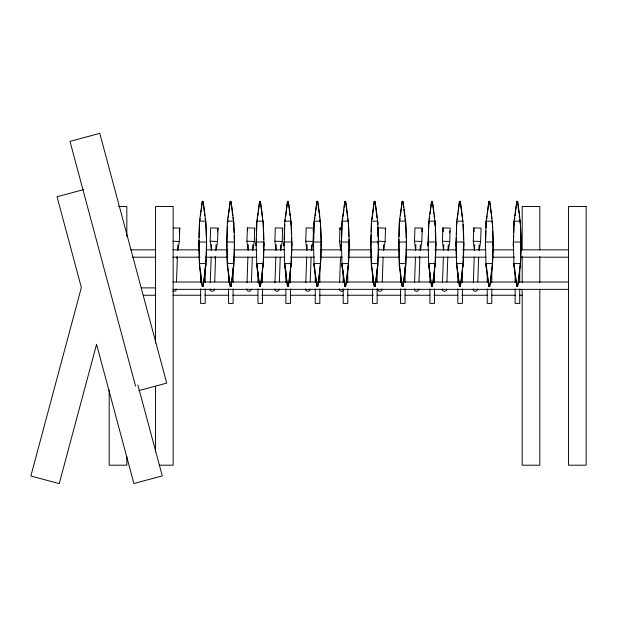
<?xml version="1.0" encoding="UTF-8"?>
<svg xmlns="http://www.w3.org/2000/svg" width="617" height="617" viewBox="0 0 617 617"><rect width="100%" height="100%" fill="white"/><g stroke="black" fill="none" stroke-linecap="round" stroke-linejoin="round"><path stroke-width="0.93" d="M198.805 245.89L199.507 221.156L202.299 201.343L203.055 201.343C207.775 229.47 207.775 258.446 203.055 286.573L202.299 286.573L199.507 266.76L198.99 240.268M199.075 237.452L199.507 221.156L205.847 221.156L206.271 237.452M226.732 245.89L227.426 221.156L230.218 201.343L230.982 201.343C235.702 229.47 235.702 258.446 230.982 286.573L230.218 286.573L227.426 266.76L226.794 244.016M226.879 241.208L227.364 226.208M256.371 238.393L256.124 245.89L256.826 221.156L259.618 201.343L260.374 201.343C265.094 229.47 265.094 258.446 260.374 286.573L259.618 286.573L256.826 266.76L256.124 242.018L263.868 242.018L263.166 266.76M256.456 235.578L256.826 221.156L263.166 221.156L263.652 239.327M284.144 243.083L284.051 245.89L284.745 221.156L287.537 201.343L288.301 201.343C293.021 229.47 293.021 258.446 288.301 286.573L287.537 286.573L284.745 266.76L284.051 242.018L291.795 242.018L291.093 266.76M284.26 239.327L284.745 224.333M313.752 236.519L313.444 245.89L314.146 221.156L316.937 201.343L317.701 201.343C322.413 229.47 322.413 258.446 317.701 286.573L316.937 286.573L314.146 266.76L313.444 242.018L321.187 242.018L320.493 266.76M313.837 233.704L314.146 221.156L320.493 221.156L320.493 222.745M341.525 241.208L341.371 245.89L342.073 221.156L344.864 201.343L345.62 201.343C350.34 229.47 350.34 258.446 345.62 286.573L344.864 286.573L342.073 266.76L341.371 242.018L349.114 242.018L348.412 266.76M341.617 238.393L342.073 221.156L348.412 221.156L348.806 236.519M370.763 245.89L371.465 221.156L374.257 201.343L375.02 201.343C379.733 229.47 379.733 258.446 375.02 286.573L374.257 286.573L371.465 266.76L370.763 245.89L371.133 234.645M371.218 231.83L371.465 221.156L377.812 221.156L377.812 224.333L377.342 220.562M398.69 245.89L399.392 221.156L402.184 201.343L402.94 201.343C407.66 229.47 407.66 258.446 402.94 286.573L402.184 286.573L399.392 266.76L398.906 239.327M398.998 236.519L399.392 221.156L405.731 221.156L406.187 238.393M428.514 232.771L428.082 245.89L428.784 221.156L431.576 201.343L432.34 201.343C437.052 229.47 437.052 258.446 432.34 286.573L431.576 286.573L428.784 266.76L428.082 242.018L435.826 242.018L435.132 266.76M428.599 229.956L428.784 221.156L435.132 221.156L435.193 226.208M456.009 245.89L456.711 221.156L459.503 201.343L460.267 201.343C464.979 229.47 464.979 258.446 460.267 286.573L459.503 286.573L456.711 266.76L456.009 245.89L456.287 237.452M456.372 234.645L456.711 221.156L463.058 221.156M485.895 230.897L485.409 245.89L486.103 221.156L488.895 201.343L489.659 201.343C494.379 229.47 494.379 258.446 489.659 286.573L488.895 286.573L486.103 266.76L485.409 242.018L493.145 242.018L492.451 266.76M485.98 228.082L486.103 221.156L492.451 221.156L492.574 228.082M513.668 235.578L513.329 245.89L514.03 221.156L516.822 201.343L517.586 201.343C522.298 229.47 522.298 258.446 517.586 286.573L516.822 286.573L514.03 266.76L513.329 242.018L521.072 242.018L520.378 266.76M513.753 232.771L514.03 221.156L520.378 221.156L520.378 223.539M176.501 281.9L177.364 257.196M177.596 250.541L177.796 244.841M178.028 249.947L179.316 241.471L179.786 228.136L173.362 227.904M211.261 249.777L210.189 241.208L210.652 227.874L218.002 228.136L217.531 241.471L216.243 249.947M210.274 282.725L211.168 257.065M211.4 250.417L211.6 244.718M214.716 281.9L215.572 257.196M215.803 250.541L216.004 244.841M248.003 249.777L246.931 241.208L247.394 227.874L254.744 228.136L254.273 241.471L252.985 249.947M247.016 282.725L247.911 257.065M248.142 250.417L248.343 244.718M251.458 281.9L252.322 257.196M252.554 250.541L252.746 244.841M275.93 249.777L274.858 241.208L275.321 227.874L282.663 228.136L282.2 241.471L280.912 249.947M274.943 282.725L275.838 257.065M276.069 250.417L276.269 244.718M279.378 281.9L280.241 257.196M280.473 250.541L280.673 244.841M306.796 249.777L305.724 241.208L306.186 227.874L313.529 228.136L313.066 241.471L311.778 249.947M305.808 282.725L306.703 257.065M306.934 250.417L307.135 244.718M310.243 281.9L311.107 257.196M311.338 250.541L311.539 244.841M340.599 249.777L339.527 241.208L339.99 227.874L341.826 227.943M339.612 282.725L340.507 257.065M340.738 250.417L340.939 244.718M377.905 236.45L378.206 227.874L385.548 228.136L385.085 241.471L383.797 249.947M382.262 281.9L383.126 257.196M383.358 250.541L383.558 244.841M415.557 249.777L414.485 241.208L414.948 227.874L422.29 228.136L421.827 241.471L420.539 249.947M414.57 282.725L415.465 257.065M415.696 250.417L415.897 244.718M419.005 281.9L419.868 257.196M420.1 250.541L420.3 244.841M443.484 249.777L442.412 241.208L442.875 227.874L450.217 228.136L449.754 241.471L448.466 249.947M442.489 282.725L443.392 257.065M443.623 250.417L443.816 244.718M446.932 281.9L447.795 257.196M448.027 250.541L448.227 244.841M474.342 249.777L473.27 241.208L473.74 227.874L481.083 228.136L480.62 241.471L479.332 249.947M473.355 282.725L474.249 257.065M474.488 250.417L474.681 244.718M477.797 281.9L478.661 257.196M478.892 250.541L479.093 244.841M199.97 220.562L200.201 218.68M200.548 215.85L200.78 213.968M201.019 212.086L202.299 201.343M203.055 286.573L205.847 263.582L206.548 242.018L198.805 242.018L199.507 266.76M227.542 223.393L228.012 219.621M228.244 217.739L228.591 214.909M228.822 213.027L230.218 201.343M230.982 286.573L233.774 263.582L234.475 242.018L226.732 242.018L227.426 266.76M257.289 220.562L257.636 217.739M257.867 215.85L258.222 213.027M258.454 211.145L259.618 201.343M260.374 286.573L263.166 263.582L256.826 263.582L256.826 266.76M285.1 221.503L285.332 219.621M285.679 216.798L287.537 201.343M288.301 286.573L291.093 263.582L284.745 263.582L284.745 266.76M314.146 224.333L314.377 222.444M314.724 219.621L314.955 217.739M315.194 215.85L315.542 213.027M315.773 211.145L316.937 201.343M317.701 286.573L320.493 263.582L314.146 263.582L314.146 266.76M342.42 221.503L342.767 218.68M342.998 216.798L343.931 209.256M344.163 207.374L344.864 201.343M345.62 286.573L348.412 263.582L342.073 263.582L342.073 266.76M371.465 224.333L371.696 222.444M372.043 219.621L372.398 216.798M372.629 214.909L374.257 201.343M375.02 286.573L377.812 263.582L378.506 242.018L370.763 242.018L371.465 266.76M399.855 220.562L400.086 218.68M400.433 215.85L402.184 201.343M402.94 286.573L405.731 263.582L406.433 242.018L398.69 242.018L399.392 266.76M428.784 224.333L429.131 221.503M429.363 219.621L429.717 216.798M430.064 213.968L431.576 201.343M432.34 286.573L435.132 263.582L428.784 263.582L428.784 266.76M456.711 224.333L456.942 222.444M457.29 219.621L457.521 217.739M457.76 215.85L458.107 213.027M458.338 211.145L459.503 201.343M460.267 286.573L463.058 263.582L463.753 242.018L456.009 242.018L456.711 266.76M486.103 224.333L486.451 221.503M486.805 218.68L487.152 215.85M487.384 213.968L488.895 201.343M489.659 286.573L492.451 263.582L486.103 263.582L486.103 266.76M514.03 224.333L514.262 222.444M514.609 219.621L514.84 217.739M515.079 215.85L516.707 202.661M517.586 286.573L520.378 263.582L514.03 263.582L514.03 266.76M179.215 231.899L179.786 228.136M176.74 258.423L177.025 256.541M217.423 231.899L218.002 228.136M214.955 258.423L215.24 256.541M254.459 230.018L254.744 228.136M282.239 230.959L282.663 228.136M313.104 230.959L313.529 228.136M385.263 230.018L385.548 228.136M421.719 231.899L422.29 228.136M419.252 258.423L419.537 256.541M449.5 232.84L449.785 230.959M83.588 189.62L57.026 196.738L81.359 287.522L30.85 476.016L59.24 483.62L96.576 344.309L133.874 483.504L162.263 475.9L137.9 384.962M138.709 390.63L166.713 383.126L99.792 133.38L69.983 141.362L135.547 386.057M202.299 201.72L203.055 201.72L204.335 212.086M230.218 201.72L230.982 201.343M259.618 201.72L260.374 201.72L262.24 216.798M287.537 201.72L288.301 201.72L289.466 211.145M316.937 201.72L317.701 201.72L319.097 213.027M344.864 201.72L345.62 201.72L347.371 215.85M374.257 201.72L375.02 201.72L376.416 213.027M402.184 201.72L402.94 201.72L403.641 207.374M459.503 201.72L460.267 201.72L462.125 216.798M518.982 213.027L517.586 201.72L516.822 201.343M118.472 206.518L126.824 206.518L126.824 236.334M284.745 221.156L291.093 221.156L291.425 234.645M130.75 249.839L155.769 249.839M172.93 249.839L199.075 249.839M206.61 249.839L227.781 249.839M233.712 249.839L256.811 249.839M263.382 249.839L284.715 249.839M291.293 249.839L313.59 249.839M320.161 249.839L341.332 249.839M349.029 249.839L371.326 249.839M377.897 249.839L399.23 249.839M405.809 249.839L428.9 249.839M434.838 249.839L456.009 249.839M462.58 249.839L485.841 249.839M492.412 249.839L513.745 249.839M520.324 249.839L568.434 249.839M132.67 257.189L155.769 257.189M172.93 257.189L200.031 257.189M205.646 257.189L227.781 257.189M233.55 257.189L256.811 257.189M263.382 257.189L284.715 257.189M290.491 257.189L314.547 257.189M320.161 257.189L342.296 257.189M348.065 257.189L372.128 257.189M377.897 257.189L399.23 257.189M405.809 257.189L428.9 257.189M434.838 257.189L456.973 257.189M462.58 257.189L485.841 257.189M492.412 257.189L514.709 257.189M520.324 257.189L568.434 257.189M172.93 282.015L201.798 282.015M203.718 282.015L344.217 282.015M346.145 282.015L430.828 282.015M432.748 282.015L488.564 282.015M490.492 282.015L516.475 282.015M518.396 282.015L568.434 282.015M205.847 266.76L205.847 263.582L199.507 263.582L202.299 286.195L203.055 286.195M233.774 266.76L233.774 263.582L227.426 263.582L230.218 286.195L230.982 286.195M256.826 263.582L259.618 286.195L260.374 286.195M284.745 263.582L287.537 286.195L288.301 286.195M314.146 263.582L316.937 286.195L317.701 286.195M342.073 263.582L344.864 286.195L345.62 286.195M377.812 266.76L377.812 263.582L371.465 263.582L374.257 286.195L375.02 286.195M405.731 266.76L405.731 263.582L399.392 263.582L402.184 286.195L402.94 286.195M428.784 263.582L431.576 286.195L432.34 286.195M463.058 266.76L463.058 263.582L456.711 263.582L459.503 286.195L460.267 286.195M486.103 263.582L488.895 286.195L489.659 286.195M514.03 263.582L516.822 286.195L517.586 286.195M141.332 287.892L155.769 287.892M172.93 289.365L568.434 289.365M143.26 295.242L155.769 295.242M173.092 295.242L200.995 295.242M204.844 295.242L228.907 295.242M232.756 295.242L257.775 295.242M261.623 295.242L285.679 295.242M290.491 295.242L315.511 295.242M319.359 295.242L343.422 295.242M347.271 295.242L373.254 295.242M377.103 295.242L401.158 295.242M405.007 295.242L430.026 295.242M433.874 295.242L457.937 295.242M461.786 295.242L487.762 295.242M491.618 295.242L515.673 295.242M519.522 295.242L522.406 295.242M159.225 465.195L173.153 465.195L173.153 206.518L155.515 206.518L155.515 343.067M473.27 241.208L480.62 241.471M442.412 241.208L449.754 241.471M414.485 241.208L421.827 241.471M377.743 241.208L385.085 241.471M339.527 241.208L341.363 241.278M305.724 241.208L313.066 241.471M274.858 241.208L282.2 241.471M246.931 241.208L254.273 241.471M210.189 241.208L217.531 241.471M172.891 241.247L179.316 241.471M473.74 227.874L474.218 231.683M442.875 227.874L443.353 231.683M377.859 242.165L378.815 249.777M339.99 227.874L340.229 229.779M247.394 227.874L247.756 230.727M519.213 214.909L519.56 217.739M519.792 219.621L520.262 223.393M491.171 213.968L489.659 201.343M491.402 215.85L491.749 218.68M492.104 221.503L492.451 224.333M462.472 219.621L462.704 221.503M433.851 213.968L432.34 201.343M434.083 215.85L434.314 217.739M434.661 220.562L435.132 224.333M403.873 209.256L404.806 216.798M405.037 218.68L405.384 221.503M376.648 214.909L376.995 217.739M347.718 218.68L347.949 220.562M319.328 214.909L319.675 217.739M319.907 219.621L320.254 222.444M289.697 213.027L290.044 215.85M290.283 217.739L290.514 219.621M290.862 222.444L291.093 224.333M262.587 219.621L262.819 221.503M231.097 202.661L232.725 215.85M232.956 217.739L233.195 219.621M233.542 222.444L234.044 232.771M204.566 213.968L204.805 215.85M205.153 218.68L205.5 221.503M520.439 226.208L520.925 241.208M521.01 244.016L521.072 245.89M492.659 230.897L493.145 245.89M463.058 224.333L463.544 239.327M463.66 243.083L463.753 245.89M435.278 229.015L435.826 245.89M406.279 241.208L406.433 245.89M377.897 227.141L378.506 245.89M348.898 239.327L349.114 245.89M320.516 225.267L321.033 241.208M321.125 244.016L321.187 245.89M291.517 237.452L291.795 245.89M263.775 243.083L263.868 245.89M234.136 235.578L234.475 245.89M206.394 241.208L206.548 245.89M539.821 249.792L539.821 206.518L522.183 206.518L522.183 249.792M539.821 256.525L539.821 282.486M539.821 289.219L539.821 465.195L522.183 465.195L522.183 289.219M522.183 256.525L522.183 282.486M519.715 270.709L519.715 282.331M519.715 288.918L519.715 303.41L515.149 303.41L515.149 288.918M515.149 272.621L515.149 282.331M491.795 268.919L491.795 282.331M491.795 288.918L491.795 303.41L487.222 303.41L487.222 288.918M487.222 273.586L487.222 282.331M462.395 270.709L462.395 282.331M462.395 288.918L462.395 303.41L457.829 303.41L457.829 288.918M457.829 272.621L457.829 282.331M434.476 269.752L434.476 282.331M434.476 288.918L434.476 303.41L429.902 303.41L429.902 288.918M429.902 272.621L429.902 282.331M405.076 266.876L405.076 282.331M405.076 288.918L405.076 303.41L400.51 303.41L400.51 288.918M400.51 271.665L400.51 282.331M377.149 269.752L377.149 282.331M377.149 288.918L377.149 303.41L372.583 303.41L372.583 288.918M372.583 272.621L372.583 282.331M347.757 266.999L347.757 282.331M347.757 288.918L347.757 303.41L343.191 303.41L343.191 288.918M343.191 270.709L343.191 282.331M319.83 270.709L319.83 282.331M319.83 288.918L319.83 303.41L315.264 303.41L315.264 288.918M315.264 272.621L315.264 282.331M290.437 266.999L290.437 282.331M290.437 288.918L290.437 303.41L285.872 303.41L285.872 288.918M285.872 270.709L285.872 282.331M262.51 270.709L262.51 282.331M262.51 288.918L262.51 303.41L257.945 303.41L257.945 288.918M257.945 271.665L257.945 282.331M233.774 224.333L233.774 221.156L227.426 221.156L227.426 223.539M233.118 267.832L233.118 282.331M233.118 288.918L233.118 303.41L228.545 303.41L228.545 288.918M228.545 270.709L228.545 282.331M205.191 266.876L205.191 282.331M205.191 288.918L205.191 303.41L200.625 303.41L200.625 288.918M200.625 271.665L200.625 282.331M155.515 386.342L155.515 451.737M126.824 456.541L126.824 465.195L109.186 465.195L109.186 390.191M176.169 289.026A2.206 1.812 2 0 1 175.336 290.916A2.206 1.812 2 0 1 172.891 290.977M214.384 289.026A2.206 1.812 2 0 1 212.194 291.255A2.206 1.812 2 0 1 210.127 288.91M279.054 289.026A2.206 1.812 2 0 1 276.863 291.255A2.206 1.812 2 0 1 274.796 288.91M309.919 289.026A2.206 1.812 2 0 1 307.729 291.255A2.206 1.812 2 0 1 305.662 288.91M251.127 289.026A2.206 1.812 2 0 1 248.944 291.255A2.206 1.812 2 0 1 246.869 288.91M343.468 290.399A2.206 1.812 2 0 1 340.692 291.093A2.206 1.812 2 0 1 339.466 288.91M381.938 289.026A2.206 1.812 2 0 1 379.748 291.255A2.206 1.812 2 0 1 377.681 288.91M418.681 289.026A2.206 1.812 2 0 1 416.49 291.255A2.206 1.812 2 0 1 414.423 288.91M446.608 289.026A2.206 1.812 2 0 1 444.417 291.255A2.206 1.812 2 0 1 442.35 288.91M477.465 289.026A2.206 1.812 2 0 1 475.283 291.255A2.206 1.812 2 0 1 473.208 288.91M586.15 206.518L568.512 206.518L568.512 465.195L586.15 465.195L586.15 206.518"/></g></svg>
